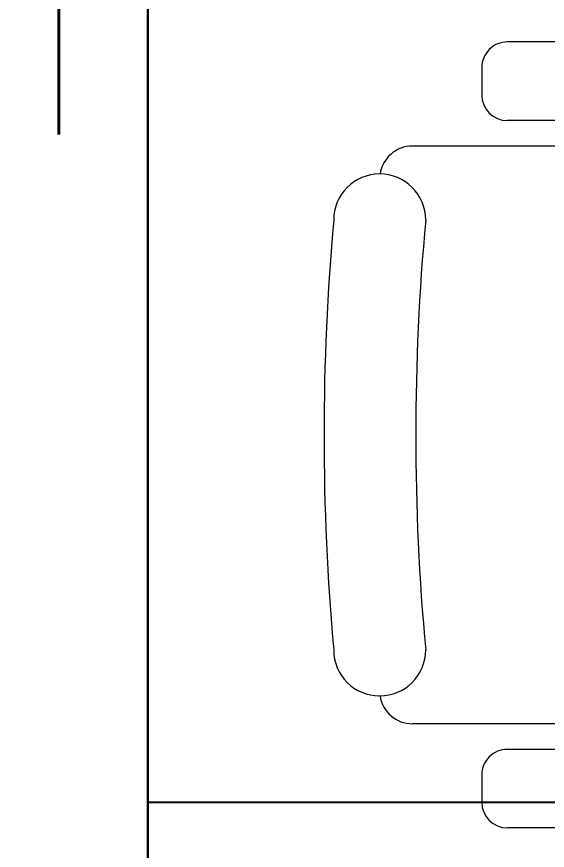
# Model space of a CAD drawing. Extents: x -12260 to 57327, y -29287 to 19916.
# Drawn here: x 44676 to 45081, y -3737 to -3100 of the extents above; entities that cross this region are included whole.
import ezdxf

# ---------------------------------------------------------------- set-up
doc = ezdxf.new("R2010")
doc.units = 0
doc.header["$LTSCALE"] = 0.25
doc.linetypes.add('DASHDOT', pattern=[25.4, 12.7, -6.35, 0, -6.35])
doc.layers.add('01-First Floor$0$FALSE CEILING', color=251, linetype='Continuous')
for name, color, linetype, lineweight in [('01-First Floor$0$LOADING', 253, 'Continuous', 5), ('01-First Floor$0$Walls', 251, 'Continuous', 5), ('E-DIM', 6, 'Continuous', 18), ('E-LITE-CLNG-CNDT', 6, 'DASHDOT', 35)]:
    doc.layers.add(name, color=color, linetype=linetype, lineweight=lineweight)
doc.styles.get("Standard").update_dxf_attribs({"font": 'romans.shx'})
doc.dimstyles.get("Standard").update_dxf_attribs({"dimtxt": 150, "dimasz": 150, "dimexe": 0.18, "dimexo": 0.0625, "dimgap": 0.09, "dimtad": 0, "dimtih": 1, "dimtoh": 1, "dimdec": 0, "dimlfac": 0.1, "dimzin": 0, "dimdsep": 46, "dimtxsty": 'Standard', "dimcen": 0.09, "dimclrd": 6, "dimadec": 0, "dimazin": 0, "dimtfac": 1, "dimtdec": 0, "dimtofl": 0, "dimtmove": 0, "dimatfit": 3, "dimfxl": 1, "dimtolj": 1, "dimtzin": 0, "dimarcsym": 0})

# ---------------------------------------------------------------- blocks, each defined once
blk = doc.blocks.new('01-First Floor$0$GF21018-P')
at = {"color": 0}
for p, q in [((-0.2207, 0.47563), (-0.2207, 0.0675)), ((0.22049, 0.47563), (0.22049, 0.0675)), ((-0.30021, 0.32259), (-0.30021, 0.14)), ((-0.24021, 0.32259), (-0.24021, 0.14)), ((0.24001, 0.32259), (0.24001, 0.14)), ((0.30001, 0.32259), (0.30001, 0.14)), ((-0.2806, 0.12039), (-0.25983, 0.12039)), ((0.25963, 0.12039), (0.2804, 0.12039))]:
    blk.add_line(p, q, dxfattribs=at)
for centre, radius, start, end in [((-0.2806, 0.14), 0.01962, 180, 270), ((-0.25983, 0.14), 0.01962, 270, 360), ((0.25963, 0.14), 0.01962, 180, 270), ((0.2804, 0.14), 0.01962, 270, 0), ((-0.16429, 0.0425), 0.03511, 90, 270), ((0, 1.84674), 1.77674, 264.69456, 275.30527), ((0.16409, 0.0425), 0.03511, 270, 90), ((-0.1957, 0.0675), 0.025, 180, 261.47208), ((0.19549, 0.0675), 0.025, 278.52792, 360), ((0, 1.83136), 1.83136, 264.85322, 275.14698)]:
    blk.add_arc(centre, radius, start, end, dxfattribs=at)
blk = doc.blocks.new('01-First Floor')
at = {"layer": '01-First Floor$0$FALSE CEILING', "linetype": 'Continuous'}
blk.add_line((44776, -3700), (48976, -3700), dxfattribs=at)
at = {"layer": '01-First Floor$0$FALSE CEILING'}
blk.add_lwpolyline([(44776, -2810), (48976, -2810), (48976, -6100), (44776, -6100)], close=True, dxfattribs=at)
at = {"layer": '01-First Floor$0$Walls'}
blk.add_line((44776, -2810), (44776, -4480), dxfattribs=at)
at = {"layer": '01-First Floor$0$LOADING', "extrusion": (-7.77426e-06, 2.24021e-05, 1), "xscale": 1000, "yscale": 1000, "zscale": 1000, "rotation": 269.9985892449479}
blk.add_blockref('01-First Floor$0$GF21018-P', (44910.62, -3419.58, -0.55), dxfattribs=at)
blk = doc.blocks.new('*D177')
at = {"layer": 'Defpoints', "color": 0}
for p in [(42196.44, -1810), (43775.97, -4419.99), (44573.18, -4419.99)]:
    blk.add_point(p, dxfattribs=at)
at = {"layer": 'E-DIM', "color": 0, "lineweight": -2, "transparency": 16777216}
for p, q in [((42196.5, -1810), (44573.36, -1810)), ((43776.04, -4419.99), (44573.36, -4419.99))]:
    blk.add_line(p, q, dxfattribs=at)
at = {"layer": 'E-DIM', "color": 6, "lineweight": -2, "transparency": 16777216}
for p, q in [((44573.18, -1960), (44573.18, -3039.91)), ((44573.18, -4269.99), (44573.18, -3190.09))]:
    blk.add_line(p, q, dxfattribs=at)
at = {"layer": 'E-DIM', "color": 6, "transparency": 16777216}
for points in [[(44548.18, -1960), (44598.18, -1960), (44573.18, -1810)], [(44548.18, -4269.99), (44598.18, -4269.99), (44573.18, -4419.99)]]:
    blk.add_solid(points, dxfattribs=at)
at = {"layer": 'E-DIM', "color": 7, "transparency": 16777216, "insert": (44573.18, -3115), "char_height": 150, "attachment_point": 5}
blk.add_mtext('\\A1;261', dxfattribs=at)
blk = doc.blocks.new('*D180')
at = {"layer": 'Defpoints', "color": 0}
for p in [(44776, -2810), (45675.96, -3400.11, 0), (46165.51, -3400.11)]:
    blk.add_point(p, dxfattribs=at)
at = {"layer": 'E-DIM', "color": 0, "lineweight": -2, "transparency": 16777216}
for p, q in [((44776.06, -2810), (46165.69, -2810)), ((45676.03, -3400.11), (46165.69, -3400.11))]:
    blk.add_line(p, q, dxfattribs=at)
at = {"layer": 'E-DIM', "color": 6, "lineweight": -2, "transparency": 16777216}
for p, q in [((46165.51, -2960), (46165.51, -3029.97)), ((46165.51, -3250.11), (46165.51, -3180.15))]:
    blk.add_line(p, q, dxfattribs=at)
at = {"layer": 'E-DIM', "color": 6, "transparency": 16777216}
for points in [[(46140.51, -2960), (46190.51, -2960), (46165.51, -2810)], [(46140.51, -3250.11), (46190.51, -3250.11), (46165.51, -3400.11)]]:
    blk.add_solid(points, dxfattribs=at)
at = {"layer": 'E-DIM', "color": 7, "transparency": 16777216, "insert": (46165.51, -3105.06), "char_height": 150, "attachment_point": 5}
blk.add_mtext('\\A1;59', dxfattribs=at)
blk = doc.blocks.new('*D181')
at = {"layer": 'Defpoints', "color": 0}
for p in [(44776, -2810), (45675.96, -3400.11, 0), (44776, -3815.24)]:
    blk.add_point(p, dxfattribs=at)
at = {"layer": 'E-DIM', "color": 0, "lineweight": -2, "transparency": 16777216}
for p, q in [((44776, -2810.06), (44776, -3815.42)), ((45675.96, -3400.17), (45675.96, -3815.42))]:
    blk.add_line(p, q, dxfattribs=at)
at = {"layer": 'E-DIM', "color": 6, "lineweight": -2, "transparency": 16777216}
for p, q in [((44926, -3815.24), (45104.46, -3815.24)), ((45525.96, -3815.24), (45347.5, -3815.24))]:
    blk.add_line(p, q, dxfattribs=at)
at = {"layer": 'E-DIM', "color": 6, "transparency": 16777216}
for points in [[(44926, -3790.24), (44926, -3840.24), (44776, -3815.24)], [(45525.96, -3790.24), (45525.96, -3840.24), (45675.96, -3815.24)]]:
    blk.add_solid(points, dxfattribs=at)
at = {"layer": 'E-DIM', "color": 7, "transparency": 16777216, "insert": (45225.98, -3815.24), "char_height": 150, "attachment_point": 5}
blk.add_mtext('\\A1;90', dxfattribs=at)

msp = doc.modelspace()

# ---------------------------------------------------------------- block references
at = {"layer": 'E-LITE-CLNG-CNDT'}
msp.add_blockref('01-First Floor', (0, 0), dxfattribs=at)

# ---------------------------------------------------------------- dimensions: what is measured, and where the dimension line sits
at = {"layer": 'E-DIM'}
for base, p1, p2, picture, middle in [((44573.18, -4419.99), (42196.44, -1810), (43775.97, -4419.99), '*D177', (44573.18, -3115)), ((46165.51, -3400.11), (44776, -2810), (45675.96, -3400.11, 0), '*D180', (46165.51, -3105.06))]:
    dim = msp.add_linear_dim(base=base, p1=p1, p2=p2, angle=90, dimstyle='Standard', override={"dimclrt": 7}, dxfattribs=at)
    dim.commit()
    dim.dimension.update_dxf_attribs({"geometry": picture, "text_midpoint": middle})
dim = msp.add_linear_dim(base=(44776, -3815.24), p1=(45675.96, -3400.11, 0), p2=(44776, -2810), dimstyle='Standard', override={"dimclrt": 7}, dxfattribs=at)
dim.commit()
dim.dimension.update_dxf_attribs({"geometry": '*D181', "text_midpoint": (45225.98, -3815.24)})

doc.saveas('drawing.dxf')
